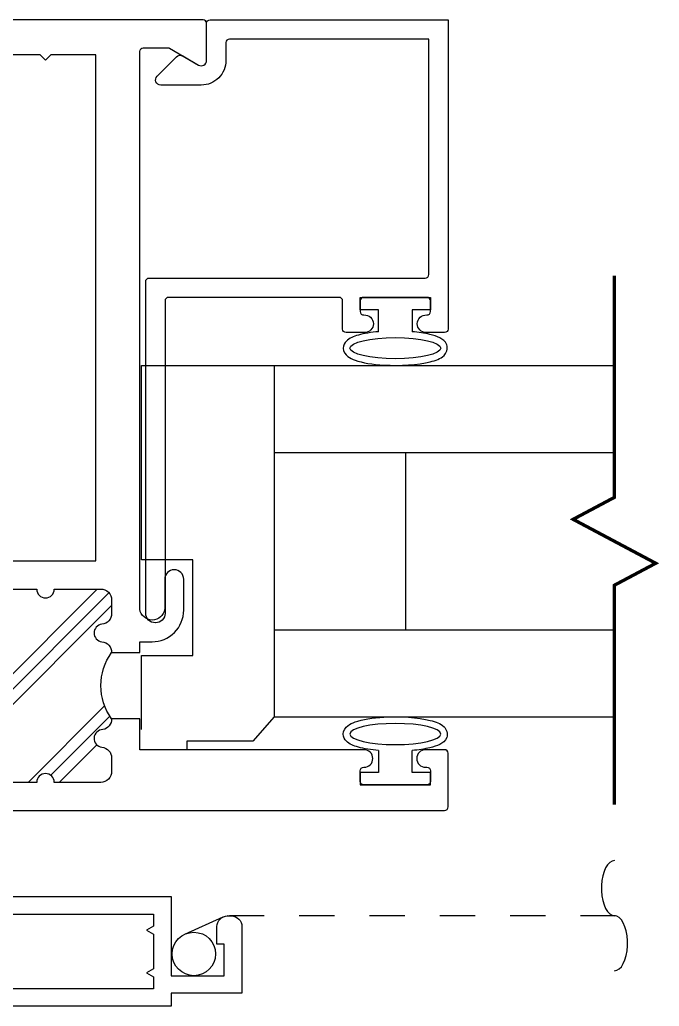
# Model space of a CAD drawing. Extents: x -138 to 168, y -127 to 80.
# Drawn here: x 4.976 to 6.795, y 45.494 to 48.301 of the extents above; entities that cross this region are included whole.
import ezdxf

# ---------------------------------------------------------------- set-up
doc = ezdxf.new("R2010")
doc.units = 0
doc.header["$MEASUREMENT"] = 0
doc.linetypes.add('HIDDEN', pattern=[0.375, 0.25, -0.125])
doc.layers.get('0').update_dxf_attribs({"linetype": 'CONTINUOUS'})
for name, color, linetype in [('GLASS', 7, 'CONTINUOUS'), ('MISC', 7, 'CONTINUOUS'), ('SCREEN', 5, 'CONTINUOUS'), ('VENT', 5, 'CONTINUOUS')]:
    doc.layers.add(name, color=color, linetype=linetype)

# ---------------------------------------------------------------- blocks, each defined once
blk = doc.blocks.new('05P11-Z-BAR')
h = blk.add_hatch()
h.set_pattern_fill('PLAST', angle=45, style=0)
h.set_pattern_definition([(45, (-0.3846, -1e-07), (-0.176777, 0.176777), []), (45, (-0.4067, 0.0221), (-0.176777, 0.176777), []), (45, (-0.4288, 0.0442), (-0.176777, 0.176777), [])])
h.paths.add_polyline_path([(0.0065, 1.12, -0.414214), (-0.0185, 1.145, -0.414214), (0.0065, 1.17), (0.0065, 1.302, 0.414214), (-0.0245, 1.333), (-0.0628, 1.333, 0.38311), (-0.0936, 1.3053, -0.947716), (-0.1435, 1.308), (-0.1435, 1.403, 0.087329), (-0.3935, 1.403), (-0.3935, 1.308, -1), (-0.4435, 1.308, 0.352985), (-0.4733, 1.333), (-0.5125, 1.333, 0.414214), (-0.5435, 1.302), (-0.5435, 1.17, -0.414214), (-0.5185, 1.145, -0.414214), (-0.5435, 1.12), (-0.5435, 0.988, 0.414214), (-0.5125, 0.957), (-0.4742, 0.957, 0.38311), (-0.4434, 0.9847, -0.898027), (-0.3936, 0.9847, 0.38311), (-0.3628, 0.957, -0.325577), (-0.1745, 0.957, 0.363634), (-0.1435, 0.982, -0.947716), (-0.0936, 0.9847, 0.38311), (-0.0628, 0.957), (-0.0245, 0.957, 0.414214), (0.0065, 0.988)])
blk.add_line((-0.0865, 0.877), (-0.0865, 0.877))
for points in [[(-2.1635, 2.28, -0.414214), (-2.1535, 2.29), (-2.0005, 2.29, -0.414214), (-1.9905, 2.28), (-1.9905, 2.226, -1), (-2.0405, 2.226), (-2.0405, 2.23, 0.414214), (-2.0505, 2.24), (-2.0805, 2.24, 0.414214), (-2.0905, 2.23), (-2.0905, 2.05, 0.414214), (-2.0805, 2.04), (-2.0505, 2.04, 0.414214), (-2.0405, 2.05), (-2.0405, 2.051, -1), (-1.9905, 2.051), (-1.9905, 1.413), (-0.4035, 1.413, -0.414214), (-0.3935, 1.403), (-0.3935, 1.3065, -0.888834), (-0.4432, 1.306, 0.377258), (-0.4739, 1.333), (-0.5125, 1.333, 0.414214), (-0.5435, 1.302), (-0.5435, 1.17, -1), (-0.5435, 1.12), (-0.5435, 0.988, 0.414214), (-0.5125, 0.957), (-0.4742, 0.957, 0.383109), (-0.4434, 0.9847, -0.898027), (-0.3936, 0.9847, 0.38311), (-0.3628, 0.957), (-0.3628, 0.877), (-0.3935, 0.877), (-0.3935, 0.842, -0.414214), (-0.4835, 0.752), (-0.5715, 0.752, -1), (-0.5715, 0.806), (-0.486, 0.806, 0.859155), (-0.486, 0.877), (-2.0735, 0.877, 0.414214), (-2.0835, 0.867), (-2.0835, 0.797, 0.131652), (-2.0822, 0.792), (-2.0345, 0.7095, -0.577353), (-2.0475, 0.687), (-2.1535, 0.687, -0.414214), (-2.1635, 0.697), (-2.1635, 2.28)], [(-0.0245, 0.957, 0.414214), (0.0065, 0.988), (0.0065, 1.12, -1), (0.0065, 1.17), (0.0065, 1.302, 0.414214), (-0.0245, 1.333), (-0.0628, 1.333, 0.38311), (-0.0936, 1.3053, -0.947716), (-0.1435, 1.308), (-0.1435, 1.403, -0.414214), (-0.1335, 1.413), (0.0065, 1.413), (0.0065, 1.603), (0.0865, 1.603), (0.0865, 0.01, -0.414214), (0.0765, 0), (-0.0765, 0, -0.414214), (-0.0865, 0.01), (-0.0865, 0.064, -1), (-0.0365, 0.064), (-0.0365, 0.06, 0.414214), (-0.0265, 0.05), (0.0035, 0.05, 0.414214), (0.0135, 0.06), (0.0135, 0.24, 0.414214), (0.0035, 0.25), (-0.0265, 0.25, 0.414214), (-0.0365, 0.24), (-0.0365, 0.239, -1), (-0.0865, 0.239), (-0.0865, 0.877), (-0.1745, 0.877), (-0.1745, 0.957, 0.363634), (-0.1435, 0.982, -0.947716), (-0.0936, 0.9847, 0.38311), (-0.0628, 0.957), (-0.0245, 0.957)]]:
    blk.add_lwpolyline(points, format="xyb")
blk.add_lwpolyline([(-2.0635, 1.1605), (-2.0635, 1.288), (-0.6235, 1.288), (-0.6235, 1.002), (-2.0635, 1.002), (-2.0635, 1.1295), (-2.0485, 1.145)], close=True)
at = {"color": 7}
for centre, radius, start, end in [((-0.2685, 0.638), 0.7751, 80.7195, 99.2805), ((-0.2687, 0.8277), 0.1599, 53.9319, 126.0681)]:
    blk.add_arc(centre, radius, start, end, dxfattribs=at)
blk = doc.blocks.new('A$C015561B5')
at = {"layer": 'SCREEN', "flags": 128}
for points in [[(0.07836, 0.00927), (0.07802, 0.01098), (0.07703, 0.01263), (0.07542, 0.01417), (0.07324, 0.01554), (0.07057, 0.0167), (0.0675, 0.01761), (0.06413, 0.01823), (0.06058, 0.01854), (0.05696, 0.01854), (0.05341, 0.01823), (0.05004, 0.01761), (0.04696, 0.0167), (0.04429, 0.01554), (0.04211, 0.01417), (0.0405, 0.01263), (0.03951, 0.01098), (0.03918, 0.00927)], [(0, 0.00927), (0.00033, 0.00756), (0.00132, 0.00591), (0.00293, 0.00437), (0.00511, 0.003), (0.00778, 0.00184), (0.01086, 0.00094), (0.01423, 0.00032), (0.01778, 0), (0.0214, 0), (0.02495, 0.00032), (0.02832, 0.00094), (0.03139, 0.00184), (0.03407, 0.003), (0.03624, 0.00437), (0.03786, 0.00591), (0.03884, 0.00756), (0.03918, 0.00927)]]:
    blk.add_lwpolyline(points, dxfattribs=at)
blk = doc.blocks.new('05P09-1in_GLASS_STOP')
for p, q in [((-1.3385, 0.25), (-1.3735, 0.25)), ((-1.3735, 0.25), (-1.3735, 0.05)), ((-1.3385, 0.1975), (-1.3385, 0.25)), ((-0.0215, 0.1975), (-0.0215, 0.25)), ((-0.0215, 0.25), (0.0135, 0.25)), ((0.0135, 0.25), (0.0135, 0.05)), ((-1.2759, 0.1975), (-1.3385, 0.1975)), ((-0.0841, 0.1975), (-0.0215, 0.1975)), ((-1.3385, 0.05), (-1.3385, 0.1025)), ((-1.3385, 0.1025), (-1.2758, 0.1025)), ((-0.0215, 0.1025), (-0.0842, 0.1025)), ((-0.0215, 0.05), (-0.0215, 0.1025)), ((-1.3735, 0.05), (-1.3385, 0.05)), ((0.0135, 0.05), (-0.0215, 0.05))]:
    blk.add_line(p, q)
blk.add_lwpolyline([(-2.0345, 0.7095, -0.57735), (-2.0475, 0.687), (-2.1535, 0.687, 0.414214), (-2.1635, 0.677), (-2.1635, 0), (-1.2835, 0, 0.414214), (-1.2735, 0.01), (-1.2735, 0.0625, 0.414214), (-1.2985, 0.0875, 0.435311), (-1.3234, 0.0607, -0.435311), (-1.3334, 0.05), (-1.3635, 0.05, -0.414214), (-1.3735, 0.06), (-1.3735, 0.24, -0.414214), (-1.3635, 0.25), (-1.3334, 0.25, -0.435311), (-1.3234, 0.2393, 0.435311), (-1.2985, 0.2125, 0.414214), (-1.2735, 0.2375), (-1.2735, 0.29, 0.414214), (-1.2835, 0.3), (-1.3635, 0.3, -0.414214), (-1.3735, 0.31), (-1.3735, 0.795, -0.414214), (-1.3635, 0.805), (-0.4745, 0.805, 0.414214), (-0.4475, 0.832), (-0.4475, 0.833, 0.414214), (-0.4745, 0.86), (-1.4185, 0.86, 0.414214), (-1.4285, 0.85), (-1.4285, 0.065, -0.414214), (-1.4385, 0.055), (-2.1085, 0.055), (-2.1085, 0.622, -0.414214), (-2.0985, 0.632), (-2.0475, 0.632, 0.414214), (-1.9775, 0.702), (-1.9775, 0.817, 0.668179), (-2.0031, 0.8276), (-2.0581, 0.7726, 0.339454), (-2.0605, 0.7545)], format="xyb", close=True)
at = {"extrusion": (0, 0, -1)}
blk.add_ellipse((-1.2289, 0.15), major_axis=(0, 0.1291), ratio=0.232303, dxfattribs=at)
blk.add_ellipse((-0.1311, 0.15), major_axis=(0, 0.1291), ratio=0.232303)
for points in [[(-1.2759, 0.1975), (-1.2739, 0.2193), (-1.2707, 0.2391), (-1.2622, 0.2691), (-1.2582, 0.2801), (-1.2445, 0.2938), (-1.2374, 0.2981), (-1.2289, 0.2981), (-1.2182, 0.2981), (-1.2102, 0.2915), (-1.2006, 0.2793), (-1.1975, 0.2724), (-1.1873, 0.2438), (-1.1828, 0.2148), (-1.1782, 0.1362), (-1.1815, 0.0851), (-1.1942, 0.0344), (-1.1983, 0.0218), (-1.2144, 0.0048), (-1.2282, -0.0004), (-1.2494, 0.0081), (-1.2542, 0.0159), (-1.2623, 0.0318), (-1.2654, 0.0412), (-1.2716, 0.0665), (-1.2742, 0.0838), (-1.2758, 0.1025)], [(-0.0841, 0.1975), (-0.0861, 0.2193), (-0.0893, 0.2391), (-0.0978, 0.2691), (-0.1018, 0.2801), (-0.1155, 0.2938), (-0.1226, 0.2981), (-0.1311, 0.2981), (-0.1418, 0.2981), (-0.1498, 0.2915), (-0.1594, 0.2793), (-0.1625, 0.2724), (-0.1727, 0.2438), (-0.1772, 0.2148), (-0.1818, 0.1362), (-0.1785, 0.0851), (-0.1658, 0.0344), (-0.1617, 0.0218), (-0.1456, 0.0048), (-0.1318, -0.0004), (-0.1106, 0.0081), (-0.1058, 0.0159), (-0.0977, 0.0318), (-0.0946, 0.0412), (-0.0884, 0.0665), (-0.0858, 0.0838), (-0.0842, 0.1025)]]:
    blk.add_open_spline(points, degree=3, knots=[5.075676, 5.075676, 5.075676, 5.075676, 5.596595, 5.596595, 6.055763, 6.055763, 6.283185, 6.283185, 6.283185, 6.572914, 6.572914, 6.862642, 6.862642, 7.608886, 7.608886, 8.676451, 8.676451, 9.18434, 9.18434, 9.518242, 9.518242, 9.852144, 9.852144, 10.186046, 10.186046, 10.631436, 10.631436, 10.631436, 10.631436])
blk = doc.blocks.new('114-FLAT_SCREEN')
blk.add_line((0.1415, 0.603), (0.1415, 0.602))
at = {"linetype": 'HIDDEN'}
blk.add_line((0.1935, 0.481), (0.1442, 0.5896), dxfattribs=at)
blk.add_lwpolyline([(0.3985, 0.442), (0.3985, -0.307), (0.0865, -0.307), (0.0865, 0.442), (0.3115, 0.442), (0.3115, 0.593), (0.2215, 0.593), (0.2215, 0.572), (0.1715, 0.572, -0.414214), (0.1415, 0.602), (0.1415, 0.613, -0.414214), (0.1715, 0.643), (0.3615, 0.643), (0.3615, 0.442)], format="xyb", close=True)
blk.add_lwpolyline([(0.292, -0.257), (0.1934, -0.257), (0.1818, -0.237), (0.1703, -0.257), (0.1365, -0.257), (0.1365, 0.392), (0.1703, 0.392), (0.1818, 0.372), (0.1934, 0.392), (0.292, 0.392), (0.3035, 0.372), (0.315, 0.392), (0.3485, 0.392), (0.3485, -0.257), (0.315, -0.257), (0.3035, -0.237)], close=True)
blk.add_circle((0.2497, 0.5066), 0.0618)

msp = doc.modelspace()

# ---------------------------------------------------------------- linework, layer by layer
at = {"layer": 'GLASS', "linetype": 'Continuous'}
for p, q in [((5.699, 47.3178), (6.6672, 47.3178)), ((6.6672, 47.0688), (5.699, 47.0688)), ((6.074, 46.5658), (6.074, 47.0688)), ((5.699, 46.5658), (6.6672, 46.5658)), ((5.699, 46.3178), (6.6672, 46.3178))]:
    msp.add_line(p, q, dxfattribs=at)
at = {"layer": 'GLASS', "const_width": 0.0094}
msp.add_lwpolyline([(6.6672, 47.5735), (6.6672, 46.9423), (6.5498, 46.8798), (6.7847, 46.7548), (6.6672, 46.6923), (6.6672, 46.0678)], dxfattribs=at)
at = {"layer": 'MISC'}
msp.add_lwpolyline([(5.322, 46.2813), (5.322, 46.4928), (5.4676, 46.4928), (5.4676, 46.7649), (5.322, 46.7649), (5.322, 47.3178), (5.699, 47.3178), (5.699, 46.3178), (5.6389, 46.2483), (5.4511, 46.2483), (5.4511, 46.2243)], dxfattribs=at)
at = {"layer": 'SCREEN', "linetype": 'HIDDEN', "ltscale": 0.25}
msp.add_line((6.6707, 45.7513), (5.572, 45.7513), dxfattribs=at)

# ---------------------------------------------------------------- block references
at = {"layer": 'SCREEN', "xscale": 4, "yscale": 4, "zscale": 4, "rotation": 270}
msp.add_blockref('A$C015561B5', (6.6302, 45.9086), dxfattribs=at)
at = {"layer": 'SCREEN', "rotation": 270}
msp.add_blockref('114-FLAT_SCREEN', (4.9645, 45.8928), dxfattribs=at)
at = {"layer": 'VENT', "xscale": -1}
for name, rotation in [('05P11-Z-BAR', 90), ('05P09-1in_GLASS_STOP', 90.0000000000004)]:
    msp.add_blockref(name, (6.194, 46.1378), dxfattribs=dict(at, rotation=rotation))

doc.saveas('drawing.dxf')
